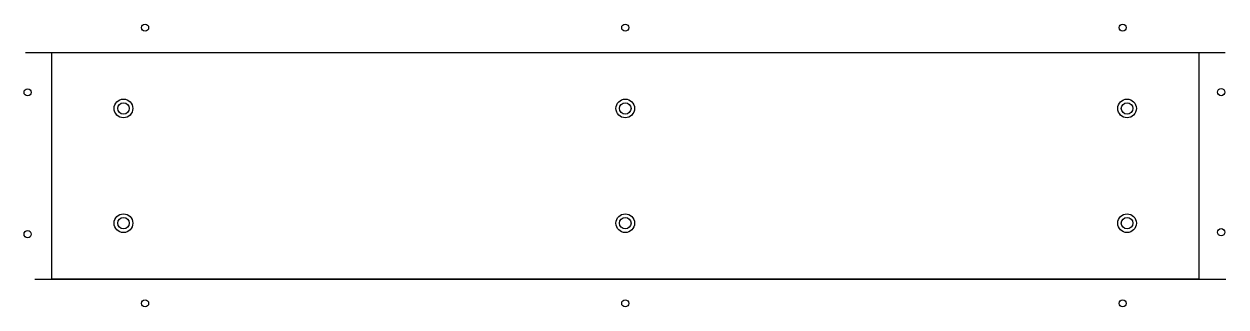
# Model space of a CAD drawing. Extents: x -419 to 419, y -98 to 99.
import ezdxf

# ---------------------------------------------------------------- set-up
doc = ezdxf.new("R2010")
doc.units = 0
doc.layers.get('0').update_dxf_attribs({"linetype": 'CONTINUOUS'})

msp = doc.modelspace()

# ---------------------------------------------------------------- linework, layer by layer
for p, q in [((-418.35, 79), (418.45, 79)), ((-411.85, -79), (418.98, -79))]:
    msp.add_line(p, q)
at = {"color": 7, "linetype": 'CONTINUOUS'}
for p, q in [((-400, 79), (400, 79)), ((-400, -79), (-400, 79)), ((400, 79), (400, -79)), ((400, -79), (-400, -79))]:
    msp.add_line(p, q, dxfattribs=at)
for centre, radius in [((-334.94, 96.29), 2.5), ((0, 96.29), 2.5), ((346.92, 96.29), 2.5), ((-416.85, 51.19), 2.5), ((415.63, 51.36), 2.5), ((-350, 40), 6.5), ((0, 40), 6.5), ((350, 40), 6.5), ((-350, -40), 6.5), ((0, -40), 6.5), ((350, -40), 6.5), ((-416.85, -47.64), 2.5), ((415.63, -46.29), 2.5), ((-334.94, -95.85), 2.5), ((0, -95.85), 2.5), ((346.92, -95.85), 2.5)]:
    msp.add_circle(centre, radius)
for centre in [(-350, 40), (0, 40), (350, 40), (-350, -40), (0, -40), (350, -40)]:
    msp.add_circle(centre, 4, dxfattribs=at)

doc.saveas('drawing.dxf')
